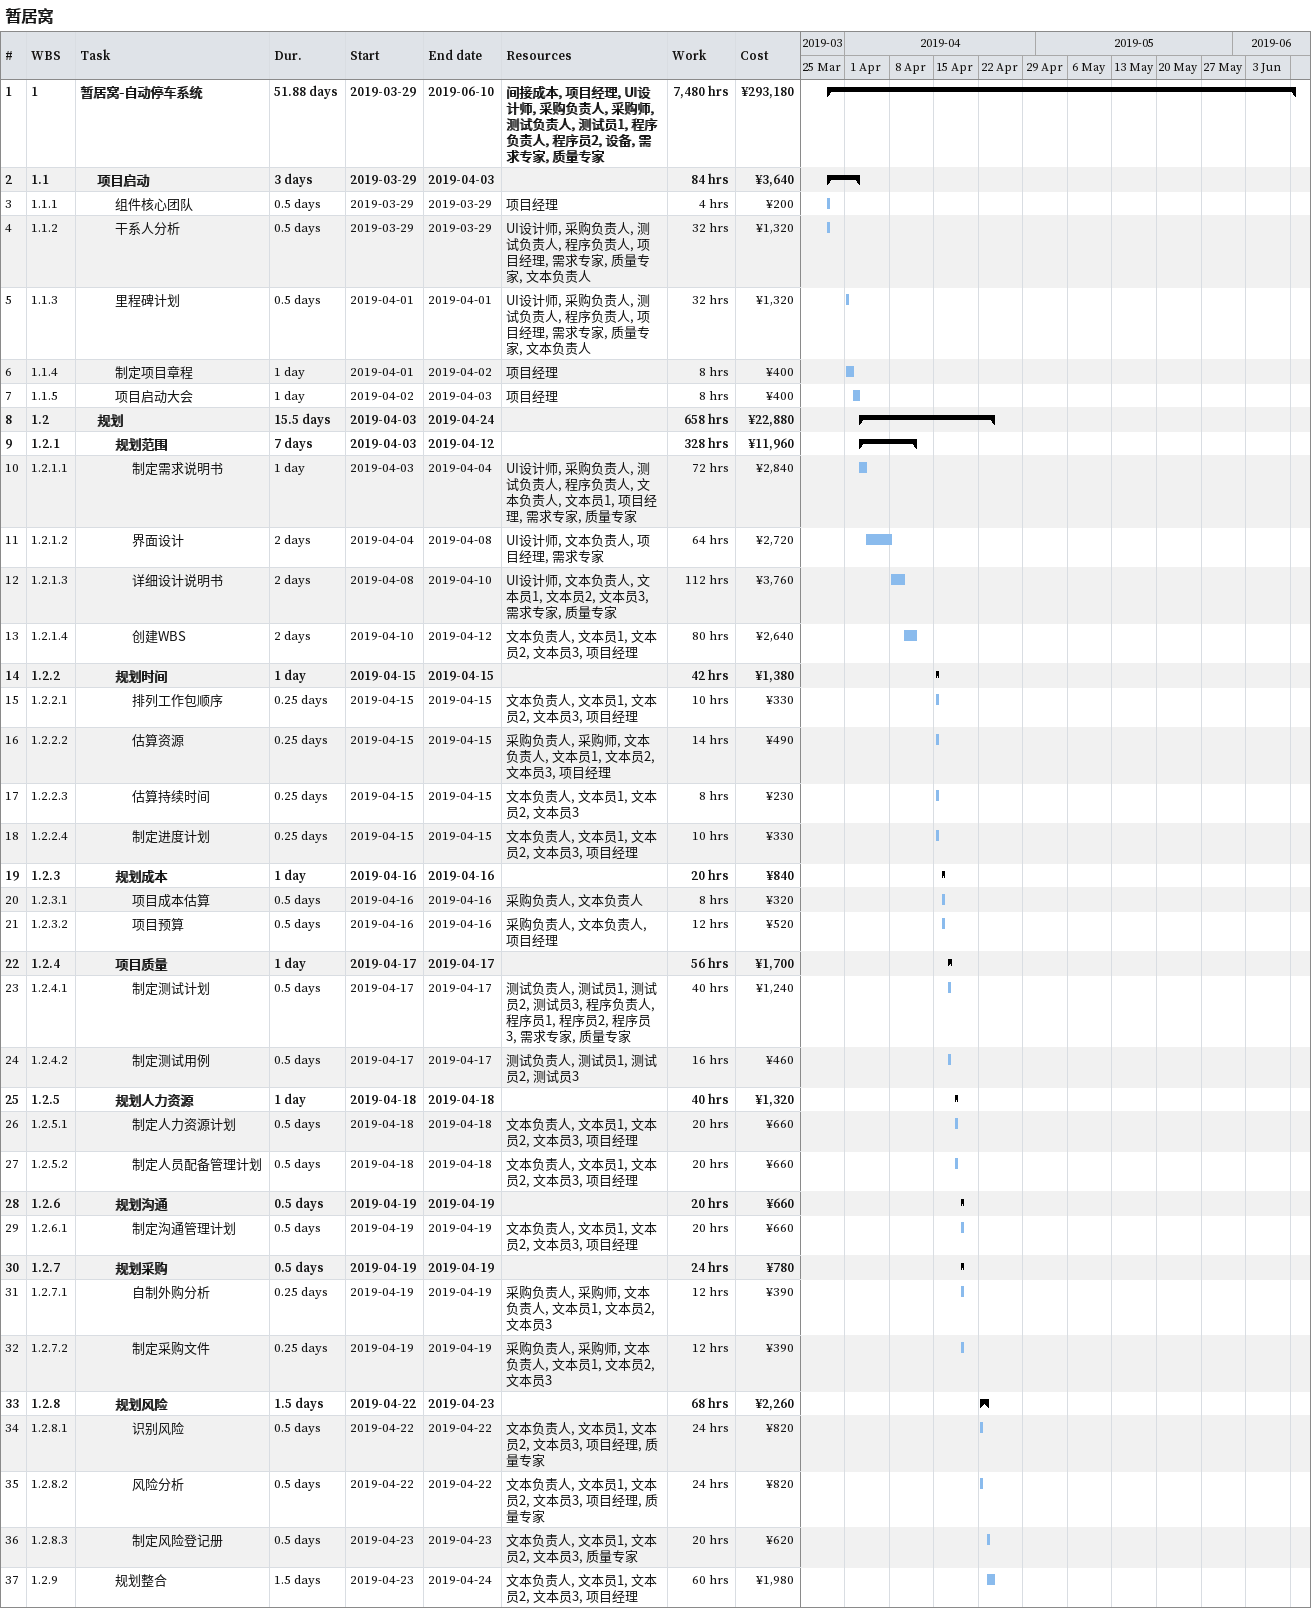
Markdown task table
暂居窝

| ID | WBS | Task | Duration | Start | Finish | Resources | Work (h) | Cost (¥) |
|---|---|---|---|---|---|---|---|---|
| 1 | 1 | **暂居窝-自动停车系统** | 51.88d | 2019-03-29 | 2019-06-10 | 间接成本, 项目经理, UI设计师, 采购负责人, 采购师, 测试负责人, 测试员1, 程序负责人, 程序员2, 设备, 需求专家, 质量专家 | 7480 | 293180 |
| 2 | 1.1 | **项目启动** | 3d | 2019-03-29 | 2019-04-03 |  | 84 | 3640 |
| 3 | 1.1.1 | 组件核心团队 | 0.5d | 2019-03-29 | 2019-03-29 | 项目经理 | 4 | 200 |
| 4 | 1.1.2 | 干系人分析 | 0.5d | 2019-03-29 | 2019-03-29 | UI设计师, 采购负责人, 测试负责人, 程序负责人, 项目经理, 需求专家, 质量专家, 文本负责人 | 32 | 1320 |
| 5 | 1.1.3 | 里程碑计划 | 0.5d | 2019-04-01 | 2019-04-01 | UI设计师, 采购负责人, 测试负责人, 程序负责人, 项目经理, 需求专家, 质量专家, 文本负责人 | 32 | 1320 |
| 6 | 1.1.4 | 制定项目章程 | 1d | 2019-04-01 | 2019-04-02 | 项目经理 | 8 | 400 |
| 7 | 1.1.5 | 项目启动大会 | 1d | 2019-04-02 | 2019-04-03 | 项目经理 | 8 | 400 |
| 8 | 1.2 | **规划** | 15.5d | 2019-04-03 | 2019-04-24 |  | 658 | 22880 |
| 9 | 1.2.1 | **规划范围** | 7d | 2019-04-03 | 2019-04-12 |  | 328 | 11960 |
| 10 | 1.2.1.1 | 制定需求说明书 | 1d | 2019-04-03 | 2019-04-04 | UI设计师, 采购负责人, 测试负责人, 程序负责人, 文本负责人, 文本员1, 项目经理, 需求专家, 质量专家 | 72 | 2840 |
| 11 | 1.2.1.2 | 界面设计 | 2d | 2019-04-04 | 2019-04-08 | UI设计师, 文本负责人, 项目经理, 需求专家 | 64 | 2720 |
| 12 | 1.2.1.3 | 详细设计说明书 | 2d | 2019-04-08 | 2019-04-10 | UI设计师, 文本负责人, 文本员1, 文本员2, 文本员3, 需求专家, 质量专家 | 112 | 3760 |
| 13 | 1.2.1.4 | 创建WBS | 2d | 2019-04-10 | 2019-04-12 | 文本负责人, 文本员1, 文本员2, 文本员3, 项目经理 | 80 | 2640 |
| 14 | 1.2.2 | **规划时间** | 1d | 2019-04-15 | 2019-04-15 |  | 42 | 1380 |
| 15 | 1.2.2.1 | 排列工作包顺序 | 0.25d | 2019-04-15 | 2019-04-15 | 文本负责人, 文本员1, 文本员2, 文本员3, 项目经理 | 10 | 330 |
| 16 | 1.2.2.2 | 估算资源 | 0.25d | 2019-04-15 | 2019-04-15 | 采购负责人, 采购师, 文本负责人, 文本员1, 文本员2, 文本员3, 项目经理 | 14 | 490 |
| 17 | 1.2.2.3 | 估算持续时间 | 0.25d | 2019-04-15 | 2019-04-15 | 文本负责人, 文本员1, 文本员2, 文本员3 | 8 | 230 |
| 18 | 1.2.2.4 | 制定进度计划 | 0.25d | 2019-04-15 | 2019-04-15 | 文本负责人, 文本员1, 文本员2, 文本员3, 项目经理 | 10 | 330 |
| 19 | 1.2.3 | **规划成本** | 1d | 2019-04-16 | 2019-04-16 |  | 20 | 840 |
| 20 | 1.2.3.1 | 项目成本估算 | 0.5d | 2019-04-16 | 2019-04-16 | 采购负责人, 文本负责人 | 8 | 320 |
| 21 | 1.2.3.2 | 项目预算 | 0.5d | 2019-04-16 | 2019-04-16 | 采购负责人, 文本负责人, 项目经理 | 12 | 520 |
| 22 | 1.2.4 | **项目质量** | 1d | 2019-04-17 | 2019-04-17 |  | 56 | 1700 |
| 23 | 1.2.4.1 | 制定测试计划 | 0.5d | 2019-04-17 | 2019-04-17 | 测试负责人, 测试员1, 测试员2, 测试员3, 程序负责人, 程序员1, 程序员2, 程序员3, 需求专家, 质量专家 | 40 | 1240 |
| 24 | 1.2.4.2 | 制定测试用例 | 0.5d | 2019-04-17 | 2019-04-17 | 测试负责人, 测试员1, 测试员2, 测试员3 | 16 | 460 |
| 25 | 1.2.5 | **规划人力资源** | 1d | 2019-04-18 | 2019-04-18 |  | 40 | 1320 |
| 26 | 1.2.5.1 | 制定人力资源计划 | 0.5d | 2019-04-18 | 2019-04-18 | 文本负责人, 文本员1, 文本员2, 文本员3, 项目经理 | 20 | 660 |
| 27 | 1.2.5.2 | 制定人员配备管理计划 | 0.5d | 2019-04-18 | 2019-04-18 | 文本负责人, 文本员1, 文本员2, 文本员3, 项目经理 | 20 | 660 |
| 28 | 1.2.6 | **规划沟通** | 0.5d | 2019-04-19 | 2019-04-19 |  | 20 | 660 |
| 29 | 1.2.6.1 | 制定沟通管理计划 | 0.5d | 2019-04-19 | 2019-04-19 | 文本负责人, 文本员1, 文本员2, 文本员3, 项目经理 | 20 | 660 |
| 30 | 1.2.7 | **规划采购** | 0.5d | 2019-04-19 | 2019-04-19 |  | 24 | 780 |
| 31 | 1.2.7.1 | 自制外购分析 | 0.25d | 2019-04-19 | 2019-04-19 | 采购负责人, 采购师, 文本负责人, 文本员1, 文本员2, 文本员3 | 12 | 390 |
| 32 | 1.2.7.2 | 制定采购文件 | 0.25d | 2019-04-19 | 2019-04-19 | 采购负责人, 采购师, 文本负责人, 文本员1, 文本员2, 文本员3 | 12 | 390 |
| 33 | 1.2.8 | **规划风险** | 1.5d | 2019-04-22 | 2019-04-23 |  | 68 | 2260 |
| 34 | 1.2.8.1 | 识别风险 | 0.5d | 2019-04-22 | 2019-04-22 | 文本负责人, 文本员1, 文本员2, 文本员3, 项目经理, 质量专家 | 24 | 820 |
| 35 | 1.2.8.2 | 风险分析 | 0.5d | 2019-04-22 | 2019-04-22 | 文本负责人, 文本员1, 文本员2, 文本员3, 项目经理, 质量专家 | 24 | 820 |
| 36 | 1.2.8.3 | 制定风险登记册 | 0.5d | 2019-04-23 | 2019-04-23 | 文本负责人, 文本员1, 文本员2, 文本员3, 质量专家 | 20 | 620 |
| 37 | 1.2.9 | 规划整合 | 1.5d | 2019-04-23 | 2019-04-24 | 文本负责人, 文本员1, 文本员2, 文本员3, 项目经理 | 60 | 1980 |
